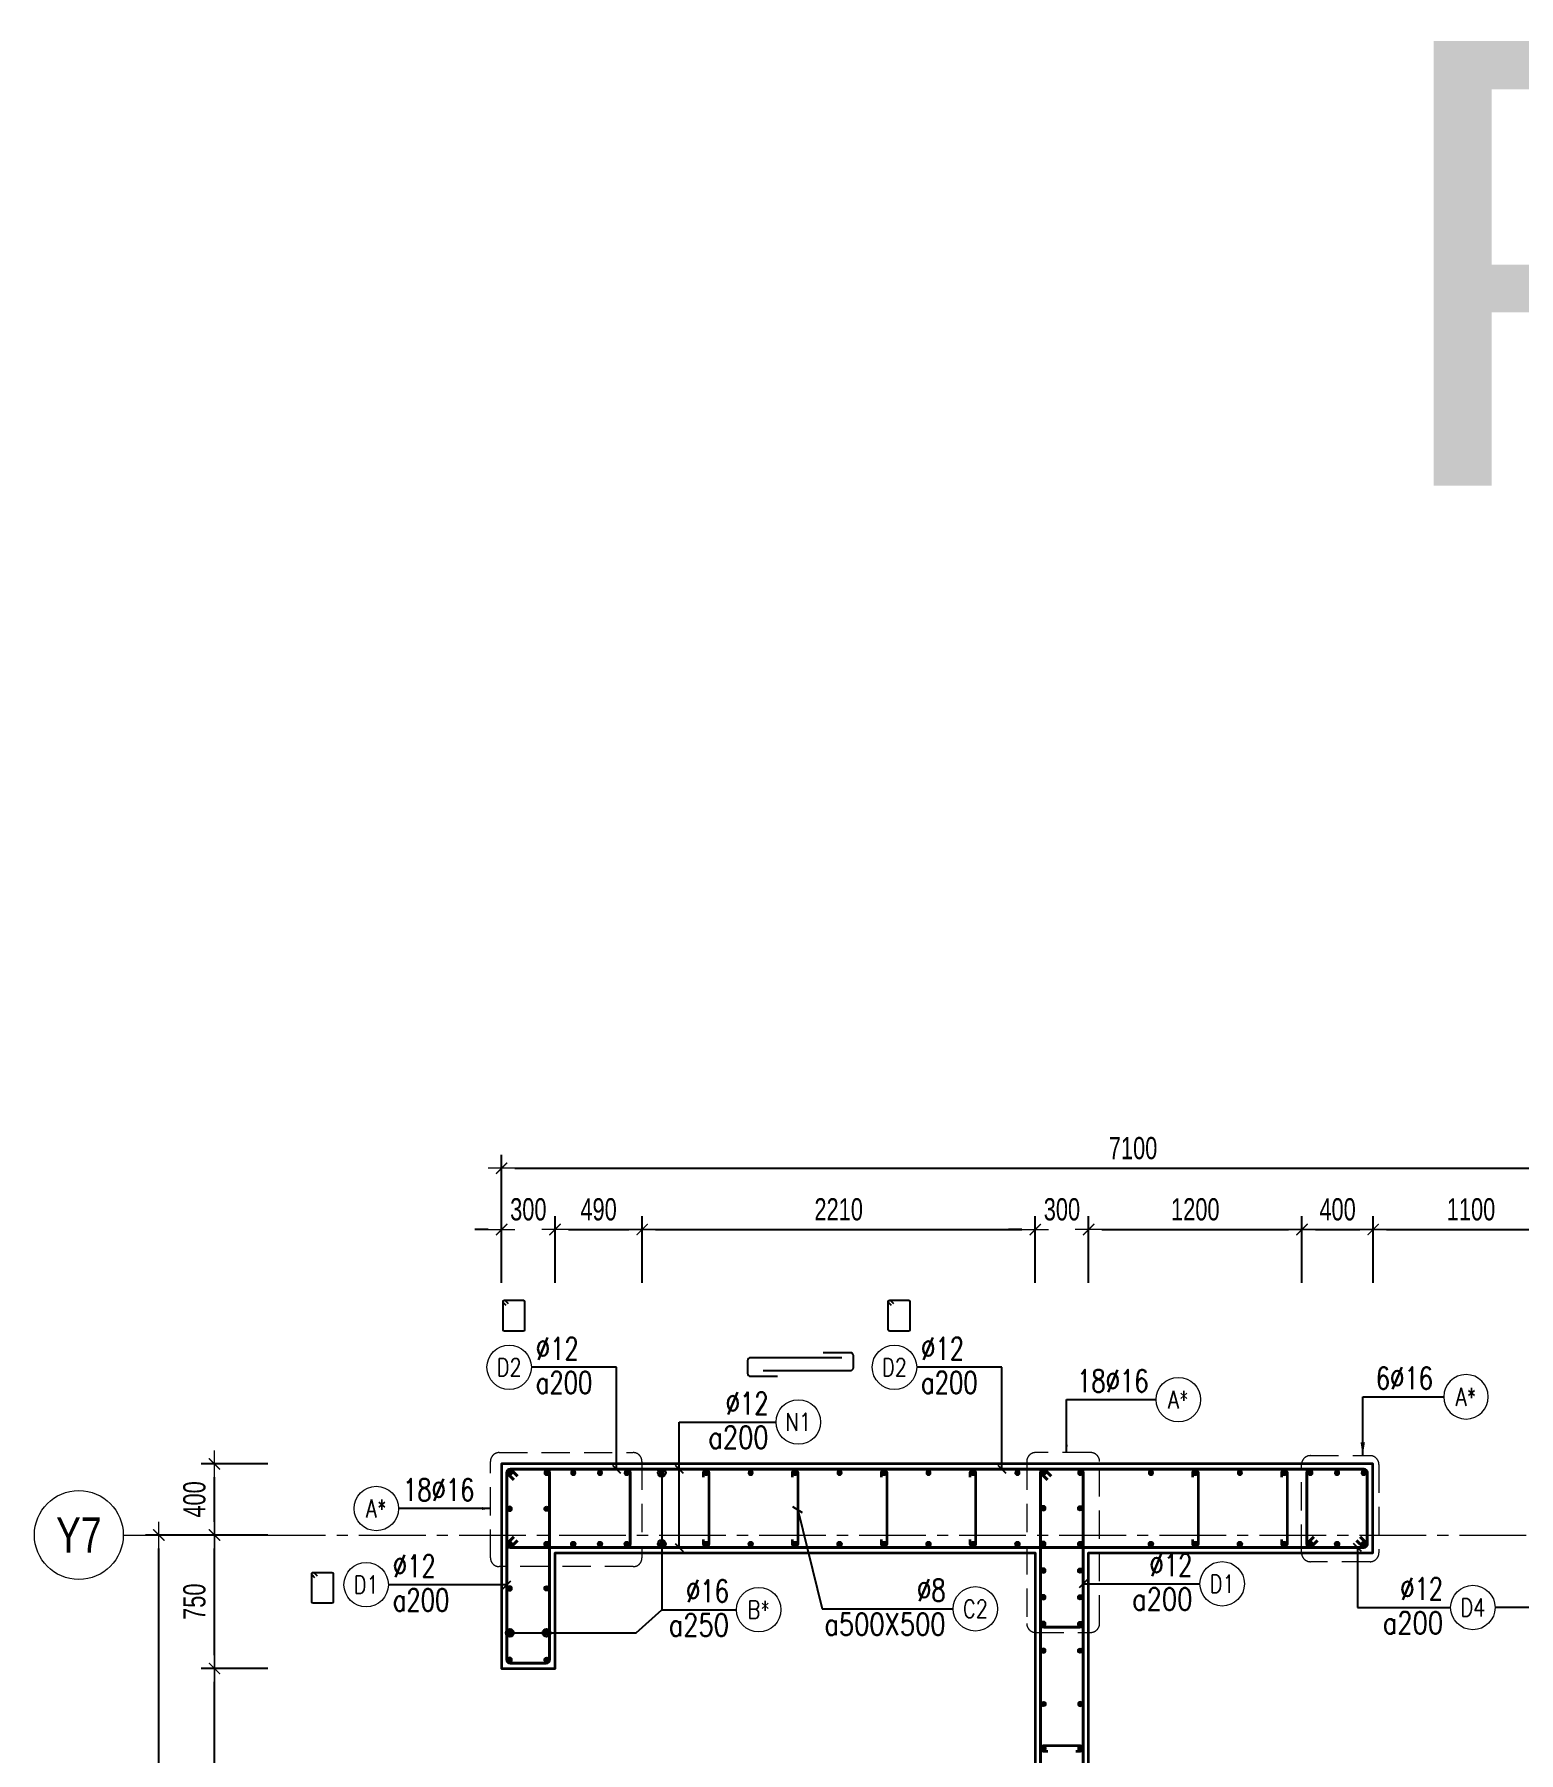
# Model space of a CAD drawing. Header units: millimetres. Extents: x 738475 to 1279438, y -34239 to 156422.
# Drawn here: x 1105050 to 1113394, y 108375 to 118035 of the extents above; entities that cross this region are included whole.
import ezdxf
from ezdxf.enums import TextEntityAlignment as Align

# ---------------------------------------------------------------- set-up
doc = ezdxf.new("R2010")
doc.units = ezdxf.units.MM
doc.header["$MEASUREMENT"] = 0
doc.linetypes.add('HIDDEN2', pattern=[4.7625, 3.175, -1.5875])
doc.linetypes.add('OF_Grid_1$0$CENTER2', pattern=[1.125, 0.75, -0.125, 0.125, -0.125])
doc.layers.get('0').update_dxf_attribs({"lineweight": 20})
doc.layers.get('Defpoints').update_dxf_attribs({"color": 151, "lineweight": 9})
for name, color, linetype, lineweight in [('KC-LEADER', 153, 'Continuous', 18), ('KC-THEP', 6, 'Continuous', 40), ('NDC_S_DIM', 1, 'Continuous', 15), ('NDC_S_ENG TEXT', 2, 'Continuous', 20), ('NDC_S_HIDDEN', 8, 'HIDDEN2', 13), ('NDC_S_LEADER', 1, 'Continuous', 15), ('NDC_S_REBAR', 4, 'Continuous', 35), ('NDC_S_STIRRUP', 4, 'Continuous', 40), ('NDC_S_VN TEXT', 7, 'Continuous', 20), ('NDC_S_WALL', 6, 'Continuous', 35), ('OF_Core wall_1.2(2F)$0$NDC_S_WALL', 6, 'Continuous', 35), ('OF_Grid_1$0$NDC_S_AXIS', 5, 'OF_Grid_1$0$CENTER2', 13), ('OF_Grid_1$0$NDC_S_SYMBOL', 1, 'Continuous', 15), ('OF_Grid_1$0$NDC_S_TEXT SYMBOL', 7, 'Continuous', 20)]:
    doc.layers.add(name, color=color, linetype=linetype, lineweight=lineweight)
doc.layers.add('Ligature', color=1, linetype='Continuous')
doc.styles.add('NDC_ARIAL', font='arial.ttf', dxfattribs={"width": 0.85})
doc.styles.add('NDC_DIM', font='', dxfattribs={"width": 0.75})
doc.styles.add('NDC_EN TXT', font='romans.shx', dxfattribs={"width": 0.8})
doc.styles.add('OF_Grid_1$0$NDC_ANNO', font='', dxfattribs={"width": 0.8})
doc.styles.get("Standard").update_dxf_attribs({"font": 'arial.ttf'})
doc.styles.get('NDC_DIM').set_extended_font_data('Dotum')
doc.styles.get('OF_Grid_1$0$NDC_ANNO').set_extended_font_data('Dotum')
doc.dimstyles.new('NDC_1-50', dxfattribs={"dimscale": 50, "dimtxt": 2.5, "dimasz": 1, "dimexe": 1.5, "dimexo": 0, "dimgap": 0.8, "dimtad": 1, "dimdec": 0, "dimdsep": 46, "dimtxsty": 'NDC_ARIAL', "dimblk": 'DIMMARK', "dimcen": 49999.938995, "dimdle": 1.5, "dimclrd": 1, "dimclre": 1, "dimclrt": 3, "dimadec": 0, "dimazin": 0, "dimtfac": 1, "dimtdec": 0, "dimtix": 1, "dimtmove": 2, "dimatfit": 3, "dimfxl": 1, "dimarcsym": 0})
doc.dimstyles.new('NDC_dim_30', dxfattribs={"dimscale": 30, "dimtxt": 2.5, "dimasz": 1.5, "dimexe": 1.5, "dimexo": 2.5, "dimgap": 1, "dimtad": 1, "dimdec": 0, "dimzin": 0, "dimdsep": 46, "dimtxsty": 'NDC_DIM', "dimblk": 'DIMMARK', "dimcen": 0.09, "dimdle": 1.2, "dimclrd": 1, "dimclre": 1, "dimclrt": 3, "dimadec": 0, "dimazin": 0, "dimtfac": 1, "dimtdec": 0, "dimtix": 1, "dimtofl": 0, "dimtmove": 0, "dimatfit": 3, "dimfxl": 6, "dimfxlon": 1, "dimtolj": 1, "dimtzin": 0, "dimarcsym": 0})
doc.dimstyles.new('NDC_dim_50', dxfattribs={"dimscale": 50, "dimtxt": 2.5, "dimasz": 1.5, "dimexe": 1.5, "dimexo": 2.5, "dimgap": 1, "dimtad": 1, "dimdec": 0, "dimzin": 0, "dimdsep": 46, "dimtxsty": 'NDC_DIM', "dimblk": 'DIMMARK', "dimcen": 0.09, "dimdle": 1.2, "dimclrd": 1, "dimclre": 1, "dimclrt": 3, "dimadec": 0, "dimazin": 0, "dimtfac": 1, "dimtdec": 0, "dimtix": 1, "dimtofl": 0, "dimtmove": 0, "dimatfit": 3, "dimfxl": 6, "dimfxlon": 1, "dimtolj": 1, "dimtzin": 0, "dimarcsym": 0})

# ---------------------------------------------------------------- blocks, each defined once
blk = doc.blocks.new('THEP')
at = {"layer": 'KC-LEADER', "color": 6}
blk.add_circle((0, 0), 14, dxfattribs=at)
at = {"layer": 'KC-THEP'}
for p, q in [((-14, 0), (14, 0)), ((9.9, 9.9), (-9.9, -9.9)), ((-9.9, 9.9), (9.9, -9.9)), ((0, 14), (0, -14))]:
    blk.add_line(p, q, dxfattribs=at)
blk = doc.blocks.new('DIMMARK')
at = {"layer": 'NDC_S_DIM', "color": 1}
blk.add_line((-1.5, 0), (1, 0), dxfattribs=at)
at = {"layer": 'NDC_S_DIM', "color": 2, "const_width": 0.1}
blk.add_lwpolyline([(-0.42, -0.42), (0.42, 0.42)], dxfattribs=at)
blk = doc.blocks.new('*U9')
blk.add_circle((2.5, 0), 2.5)
at = {"layer": 'NDC_S_VN TEXT', "color": 3, "style": 'NDC_EN TXT', "width": 0.75}
blk.add_attdef('DK2', text='', height=2.5, dxfattribs=at).set_placement((-0.85, 0.85), align=Align.RIGHT)
at = {"layer": 'NDC_S_VN TEXT', "color": 7, "style": 'NDC_EN TXT', "width": 0.8}
blk.add_attdef('SH3', text='', height=2, dxfattribs=at).set_placement((2.5, 0), align=Align.MIDDLE)
blk = doc.blocks.new('*U10')
blk.add_circle((2.5, 0), 2.5)
at = {"layer": 'NDC_S_VN TEXT', "color": 3, "style": 'NDC_EN TXT'}
for tag, width, p in [('DK2', 0.75, (-0.85, 0.85)), ('KC2', 0.8, (-0.85, -2.97))]:
    blk.add_attdef(tag, text='', height=2.5, dxfattribs=dict(at, width=width)).set_placement(p, align=Align.RIGHT)
at = {"layer": 'NDC_S_VN TEXT', "color": 7, "style": 'NDC_EN TXT', "width": 0.8}
blk.add_attdef('SH3', text='', height=2, dxfattribs=at).set_placement((2.5, 0), align=Align.MIDDLE)
blk = doc.blocks.new('*U11')
blk.add_circle((-2.5, 0), 2.5)
at = {"layer": 'NDC_S_VN TEXT', "color": 3, "style": 'NDC_EN TXT', "width": 0.75}
for tag, p in [('DK1', (0.5, 0.85)), ('KC1', (0.5, -2.97))]:
    blk.add_attdef(tag, p, '', height=2.5, dxfattribs=at)
at = {"layer": 'NDC_S_VN TEXT', "color": 7, "style": 'NDC_EN TXT', "width": 0.8}
blk.add_attdef('SH2', text='', height=2, dxfattribs=at).set_placement((-2.5, 0), align=Align.MIDDLE)
blk = doc.blocks.new('*U13')
blk.add_circle((-2.5, 0), 2.5)
at = {"layer": 'NDC_S_VN TEXT', "color": 3, "style": 'NDC_EN TXT', "width": 0.75}
blk.add_attdef('DK1', (0.5, 0.85), '', height=2.5, dxfattribs=at)
at = {"layer": 'NDC_S_VN TEXT', "color": 7, "style": 'NDC_EN TXT', "width": 0.8}
blk.add_attdef('SH2', text='', height=2, dxfattribs=at).set_placement((-2.5, 0), align=Align.MIDDLE)
blk = doc.blocks.new('*D1422')
at = {"layer": 'Defpoints', "color": 0, "ltscale": 200, "transparency": 16777216}
for p in [(1107976.7, 111316.1), (1107676.7, 109998.4), (1107976.7, 109498.4)]:
    blk.add_point(p, dxfattribs=at)
at = {"layer": 'NDC_S_DIM', "color": 1, "lineweight": -2, "ltscale": 200, "transparency": 16777216}
for p, q in [((1107676.7, 111016.1), (1107676.7, 111391.1)), ((1107976.7, 111016.1), (1107976.7, 111391.1)), ((1107601.7, 111316.1), (1107526.7, 111316.1)), ((1108051.7, 111316.1), (1108126.7, 111316.1))]:
    blk.add_line(p, q, dxfattribs=at)
at = {"layer": 'NDC_S_DIM', "color": 1, "lineweight": -2, "ltscale": 200, "transparency": 16777216, "xscale": 75, "yscale": 75, "zscale": 75}
blk.add_blockref('DIMMARK', (1107676.7, 111316.1), dxfattribs=at)
at = {"layer": 'NDC_S_DIM', "color": 1, "lineweight": -2, "ltscale": 200, "transparency": 16777216, "xscale": 75, "yscale": 75, "zscale": 75, "rotation": 180}
blk.add_blockref('DIMMARK', (1107976.7, 111316.1), dxfattribs=at)
at = {"layer": 'NDC_S_DIM', "color": 3, "ltscale": 200, "transparency": 16777216, "insert": (1107826.7, 111428.7), "char_height": 125, "attachment_point": 5, "style": 'NDC_DIM'}
blk.add_mtext('\\A1;300', dxfattribs=at)
blk = doc.blocks.new('*D1423')
at = {"layer": 'Defpoints', "color": 0, "ltscale": 200, "transparency": 16777216}
for p in [(1108466.6, 111316.1), (1107976.7, 109498.4), (1108466.6, 109312.2)]:
    blk.add_point(p, dxfattribs=at)
at = {"layer": 'NDC_S_DIM', "color": 1, "lineweight": -2, "ltscale": 200, "transparency": 16777216}
for p, q in [((1107976.7, 111016.1), (1107976.7, 111391.1)), ((1108466.6, 111016.1), (1108466.6, 111391.1)), ((1108051.7, 111316.1), (1108391.6, 111316.1))]:
    blk.add_line(p, q, dxfattribs=at)
at = {"layer": 'NDC_S_DIM', "color": 1, "lineweight": -2, "ltscale": 200, "transparency": 16777216, "xscale": 75, "yscale": 75, "zscale": 75, "rotation": 180}
blk.add_blockref('DIMMARK', (1107976.7, 111316.1), dxfattribs=at)
at = {"layer": 'NDC_S_DIM', "color": 1, "lineweight": -2, "ltscale": 200, "transparency": 16777216, "xscale": 75, "yscale": 75, "zscale": 75}
blk.add_blockref('DIMMARK', (1108466.6, 111316.1), dxfattribs=at)
at = {"layer": 'NDC_S_DIM', "color": 3, "ltscale": 200, "transparency": 16777216, "insert": (1108221.6, 111428.7), "char_height": 125, "attachment_point": 5, "style": 'NDC_DIM'}
blk.add_mtext('\\A1;490', dxfattribs=at)
blk = doc.blocks.new('*D1424')
at = {"layer": 'Defpoints', "color": 0, "ltscale": 200, "transparency": 16777216}
for p in [(1110676.7, 111316.1), (1110676.7, 109498.4), (1108466.6, 109312.2)]:
    blk.add_point(p, dxfattribs=at)
at = {"layer": 'NDC_S_DIM', "color": 1, "lineweight": -2, "ltscale": 200, "transparency": 16777216}
for p, q in [((1108466.6, 111016.1), (1108466.6, 111391.1)), ((1110676.7, 111016.1), (1110676.7, 111391.1)), ((1108541.6, 111316.1), (1110601.7, 111316.1))]:
    blk.add_line(p, q, dxfattribs=at)
at = {"layer": 'NDC_S_DIM', "color": 1, "lineweight": -2, "ltscale": 200, "transparency": 16777216, "xscale": 75, "yscale": 75, "zscale": 75, "rotation": 180}
blk.add_blockref('DIMMARK', (1108466.6, 111316.1), dxfattribs=at)
at = {"layer": 'NDC_S_DIM', "color": 1, "lineweight": -2, "ltscale": 200, "transparency": 16777216, "xscale": 75, "yscale": 75, "zscale": 75}
blk.add_blockref('DIMMARK', (1110676.7, 111316.1), dxfattribs=at)
at = {"layer": 'NDC_S_DIM', "color": 3, "ltscale": 200, "transparency": 16777216, "insert": (1109571.6, 111428.7), "char_height": 125, "attachment_point": 5, "style": 'NDC_DIM'}
blk.add_mtext('\\A1;2210', dxfattribs=at)
blk = doc.blocks.new('*D1425')
at = {"layer": 'Defpoints', "color": 0, "ltscale": 200, "transparency": 16777216}
for p in [(1110976.7, 111316.1), (1110676.7, 109498.4), (1110976.7, 109498.4)]:
    blk.add_point(p, dxfattribs=at)
at = {"layer": 'NDC_S_DIM', "color": 1, "lineweight": -2, "ltscale": 200, "transparency": 16777216}
for p, q in [((1110676.7, 111016.1), (1110676.7, 111391.1)), ((1110976.7, 111016.1), (1110976.7, 111391.1)), ((1110601.7, 111316.1), (1110526.7, 111316.1)), ((1111051.7, 111316.1), (1111126.7, 111316.1))]:
    blk.add_line(p, q, dxfattribs=at)
at = {"layer": 'NDC_S_DIM', "color": 1, "lineweight": -2, "ltscale": 200, "transparency": 16777216, "xscale": 75, "yscale": 75, "zscale": 75}
blk.add_blockref('DIMMARK', (1110676.7, 111316.1), dxfattribs=at)
at = {"layer": 'NDC_S_DIM', "color": 1, "lineweight": -2, "ltscale": 200, "transparency": 16777216, "xscale": 75, "yscale": 75, "zscale": 75, "rotation": 180}
blk.add_blockref('DIMMARK', (1110976.7, 111316.1), dxfattribs=at)
at = {"layer": 'NDC_S_DIM', "color": 3, "ltscale": 200, "transparency": 16777216, "insert": (1110826.7, 111428.7), "char_height": 125, "attachment_point": 5, "style": 'NDC_DIM'}
blk.add_mtext('\\A1;300', dxfattribs=at)
blk = doc.blocks.new('*D1426')
at = {"layer": 'Defpoints', "color": 0, "ltscale": 200, "transparency": 16777216}
for p in [(1112176.4, 111316.1), (1112176.4, 109784.2), (1110976.7, 109498.4)]:
    blk.add_point(p, dxfattribs=at)
at = {"layer": 'NDC_S_DIM', "color": 1, "lineweight": -2, "ltscale": 200, "transparency": 16777216}
for p, q in [((1110976.7, 111016.1), (1110976.7, 111391.1)), ((1112176.4, 111016.1), (1112176.4, 111391.1)), ((1111051.7, 111316.1), (1112101.4, 111316.1))]:
    blk.add_line(p, q, dxfattribs=at)
at = {"layer": 'NDC_S_DIM', "color": 1, "lineweight": -2, "ltscale": 200, "transparency": 16777216, "xscale": 75, "yscale": 75, "zscale": 75, "rotation": 180}
blk.add_blockref('DIMMARK', (1110976.7, 111316.1), dxfattribs=at)
at = {"layer": 'NDC_S_DIM', "color": 1, "lineweight": -2, "ltscale": 200, "transparency": 16777216, "xscale": 75, "yscale": 75, "zscale": 75}
blk.add_blockref('DIMMARK', (1112176.4, 111316.1), dxfattribs=at)
at = {"layer": 'NDC_S_DIM', "color": 3, "ltscale": 200, "transparency": 16777216, "insert": (1111576.6, 111428.7), "char_height": 125, "attachment_point": 5, "style": 'NDC_DIM'}
blk.add_mtext('\\A1;1200', dxfattribs=at)
blk = doc.blocks.new('*D1427')
at = {"layer": 'Defpoints', "color": 0, "ltscale": 200, "transparency": 16777216}
for p in [(1112576.4, 111316.1), (1112176.4, 109784.2), (1112576.4, 109748.4)]:
    blk.add_point(p, dxfattribs=at)
at = {"layer": 'NDC_S_DIM', "color": 1, "lineweight": -2, "ltscale": 200, "transparency": 16777216}
for p, q in [((1112176.4, 111016.1), (1112176.4, 111391.1)), ((1112576.4, 111016.1), (1112576.4, 111391.1)), ((1112251.4, 111316.1), (1112501.4, 111316.1))]:
    blk.add_line(p, q, dxfattribs=at)
at = {"layer": 'NDC_S_DIM', "color": 1, "lineweight": -2, "ltscale": 200, "transparency": 16777216, "xscale": 75, "yscale": 75, "zscale": 75, "rotation": 180}
blk.add_blockref('DIMMARK', (1112176.4, 111316.1), dxfattribs=at)
at = {"layer": 'NDC_S_DIM', "color": 1, "lineweight": -2, "ltscale": 200, "transparency": 16777216, "xscale": 75, "yscale": 75, "zscale": 75}
blk.add_blockref('DIMMARK', (1112576.4, 111316.1), dxfattribs=at)
at = {"layer": 'NDC_S_DIM', "color": 3, "ltscale": 200, "transparency": 16777216, "insert": (1112376.4, 111428.7), "char_height": 125, "attachment_point": 5, "style": 'NDC_DIM'}
blk.add_mtext('\\A1;400', dxfattribs=at)
blk = doc.blocks.new('*D1428')
at = {"layer": 'Defpoints', "color": 0, "ltscale": 200, "transparency": 16777216}
for p in [(1113676.7, 111316.1), (1112576.4, 109748.4), (1113676.7, 109641.6)]:
    blk.add_point(p, dxfattribs=at)
at = {"layer": 'NDC_S_DIM', "color": 1, "lineweight": -2, "ltscale": 200, "transparency": 16777216}
for p, q in [((1112576.4, 111016.1), (1112576.4, 111391.1)), ((1113676.7, 111016.1), (1113676.7, 111391.1)), ((1112651.4, 111316.1), (1113601.7, 111316.1))]:
    blk.add_line(p, q, dxfattribs=at)
at = {"layer": 'NDC_S_DIM', "color": 1, "lineweight": -2, "ltscale": 200, "transparency": 16777216, "xscale": 75, "yscale": 75, "zscale": 75, "rotation": 180}
blk.add_blockref('DIMMARK', (1112576.4, 111316.1), dxfattribs=at)
at = {"layer": 'NDC_S_DIM', "color": 1, "lineweight": -2, "ltscale": 200, "transparency": 16777216, "xscale": 75, "yscale": 75, "zscale": 75}
blk.add_blockref('DIMMARK', (1113676.7, 111316.1), dxfattribs=at)
at = {"layer": 'NDC_S_DIM', "color": 3, "ltscale": 200, "transparency": 16777216, "insert": (1113126.6, 111428.7), "char_height": 125, "attachment_point": 5, "style": 'NDC_DIM'}
blk.add_mtext('\\A1;1100', dxfattribs=at)
blk = doc.blocks.new('*D1438')
at = {"layer": 'Defpoints', "color": 0, "ltscale": 200, "transparency": 16777216}
for p in [(1114776.5, 111660.1), (1114776.5, 110952.4), (1107676.7, 110857.1)]:
    blk.add_point(p, dxfattribs=at)
at = {"layer": 'NDC_S_DIM', "color": 1, "lineweight": -2, "ltscale": 200, "transparency": 16777216}
for p, q in [((1107676.7, 111360.1), (1107676.7, 111735.1)), ((1114776.5, 111360.1), (1114776.5, 111735.1)), ((1107751.7, 111660.1), (1114701.5, 111660.1))]:
    blk.add_line(p, q, dxfattribs=at)
at = {"layer": 'NDC_S_DIM', "color": 1, "lineweight": -2, "ltscale": 200, "transparency": 16777216, "xscale": 75, "yscale": 75, "zscale": 75, "rotation": 180}
blk.add_blockref('DIMMARK', (1107676.7, 111660.1), dxfattribs=at)
at = {"layer": 'NDC_S_DIM', "color": 1, "lineweight": -2, "ltscale": 200, "transparency": 16777216, "xscale": 75, "yscale": 75, "zscale": 75}
blk.add_blockref('DIMMARK', (1114776.5, 111660.1), dxfattribs=at)
at = {"layer": 'NDC_S_DIM', "color": 3, "ltscale": 200, "transparency": 16777216, "insert": (1111226.6, 111772.7), "char_height": 125, "attachment_point": 5, "style": 'NDC_DIM'}
blk.add_mtext('\\A1;7100', dxfattribs=at)
blk = doc.blocks.new('*U15')
at = {"layer": 'OF_Grid_1$0$NDC_S_SYMBOL'}
blk.add_line((5, 0), (9, 0), dxfattribs=at)
blk.add_circle((0, 0), 5, dxfattribs=at)
at = {"layer": 'OF_Grid_1$0$NDC_S_TEXT SYMBOL', "color": 7, "style": 'OF_Grid_1$0$NDC_ANNO', "width": 0.8}
blk.add_attdef('GRID', text='', height=4, rotation=270, dxfattribs=at).set_placement((0, 0), align=Align.MIDDLE)
blk = doc.blocks.new('*D1439')
at = {"layer": 'Defpoints', "color": 0, "ltscale": 200, "transparency": 16777216}
for p in [(1106062.1, 109998.4), (1107676.7, 109998.4), (1107976.7, 109598.4)]:
    blk.add_point(p, dxfattribs=at)
at = {"layer": 'NDC_S_DIM', "color": 1, "lineweight": -2, "ltscale": 200, "transparency": 16777216}
for p, q in [((1106362.1, 109998.4), (1105987.1, 109998.4)), ((1106062.1, 109673.4), (1106062.1, 109923.4)), ((1106362.1, 109598.4), (1105987.1, 109598.4))]:
    blk.add_line(p, q, dxfattribs=at)
at = {"layer": 'NDC_S_DIM', "color": 1, "lineweight": -2, "ltscale": 200, "transparency": 16777216, "xscale": 75, "yscale": 75, "zscale": 75}
for p, rotation in [((1106062.1, 109998.4), 90), ((1106062.1, 109598.4), 270)]:
    blk.add_blockref('DIMMARK', p, dxfattribs=dict(at, rotation=rotation))
at = {"layer": 'NDC_S_DIM', "color": 3, "ltscale": 200, "transparency": 16777216, "insert": (1105949.6, 109798.4), "char_height": 125, "attachment_point": 5, "rotation": 90, "style": 'NDC_DIM'}
blk.add_mtext('\\A1;400', dxfattribs=at)
blk = doc.blocks.new('*D1441')
at = {"layer": 'Defpoints', "color": 0, "ltscale": 200, "transparency": 16777216}
for p in [(1105749.5, 109598.4), (1107790.6, 109598.4), (1107790.7, 97998.6)]:
    blk.add_point(p, dxfattribs=at)
at = {"layer": 'NDC_S_DIM', "color": 1, "lineweight": -2, "ltscale": 200, "transparency": 16777216}
for p, q in [((1106049.5, 109598.4), (1105674.5, 109598.4)), ((1105749.5, 98073.6), (1105749.5, 109523.4)), ((1106049.5, 97998.6), (1105674.5, 97998.6))]:
    blk.add_line(p, q, dxfattribs=at)
at = {"layer": 'NDC_S_DIM', "color": 1, "lineweight": -2, "ltscale": 200, "transparency": 16777216, "xscale": 75, "yscale": 75, "zscale": 75}
for p, rotation in [((1105749.5, 109598.4), 90), ((1105749.5, 97998.6), 270)]:
    blk.add_blockref('DIMMARK', p, dxfattribs=dict(at, rotation=rotation))
at = {"layer": 'NDC_S_DIM', "color": 3, "ltscale": 200, "transparency": 16777216, "insert": (1105637, 103798.5), "char_height": 125, "attachment_point": 5, "rotation": 90, "style": 'NDC_DIM'}
blk.add_mtext('\\A1;11600', dxfattribs=at)
blk = doc.blocks.new('*D1469')
at = {"layer": 'Defpoints', "color": 0, "ltscale": 200, "transparency": 16777216}
for p in [(1106062.1, 108848.4), (1107826.7, 108848.4), (1107826.7, 107448.4)]:
    blk.add_point(p, dxfattribs=at)
at = {"layer": 'NDC_S_DIM', "color": 1, "lineweight": -2, "ltscale": 200, "transparency": 16777216}
for p, q in [((1106362.1, 108848.4), (1105987.1, 108848.4)), ((1106062.1, 107523.4), (1106062.1, 108773.4)), ((1106362.1, 107448.4), (1105987.1, 107448.4))]:
    blk.add_line(p, q, dxfattribs=at)
at = {"layer": 'NDC_S_DIM', "color": 1, "lineweight": -2, "ltscale": 200, "transparency": 16777216, "xscale": 75, "yscale": 75, "zscale": 75}
for p, rotation in [((1106062.1, 108848.4), 90), ((1106062.1, 107448.4), 270)]:
    blk.add_blockref('DIMMARK', p, dxfattribs=dict(at, rotation=rotation))
at = {"layer": 'NDC_S_DIM', "color": 3, "ltscale": 200, "transparency": 16777216, "insert": (1105949.6, 108148.4), "char_height": 125, "attachment_point": 5, "rotation": 90, "style": 'NDC_DIM'}
blk.add_mtext('\\A1;1400', dxfattribs=at)
blk = doc.blocks.new('*D1470')
at = {"layer": 'Defpoints', "color": 0, "ltscale": 200, "transparency": 16777216}
for p in [(1106062.1, 109598.4), (1107790.6, 109598.4), (1107826.7, 108848.4)]:
    blk.add_point(p, dxfattribs=at)
at = {"layer": 'NDC_S_DIM', "color": 1, "lineweight": -2, "ltscale": 200, "transparency": 16777216}
for p, q in [((1106362.1, 109598.4), (1105987.1, 109598.4)), ((1106062.1, 108923.4), (1106062.1, 109523.4)), ((1106362.1, 108848.4), (1105987.1, 108848.4))]:
    blk.add_line(p, q, dxfattribs=at)
at = {"layer": 'NDC_S_DIM', "color": 1, "lineweight": -2, "ltscale": 200, "transparency": 16777216, "xscale": 75, "yscale": 75, "zscale": 75}
for p, rotation in [((1106062.1, 109598.4), 90), ((1106062.1, 108848.4), 270)]:
    blk.add_blockref('DIMMARK', p, dxfattribs=dict(at, rotation=rotation))
at = {"layer": 'NDC_S_DIM', "color": 3, "ltscale": 200, "transparency": 16777216, "insert": (1105949.6, 109223.4), "char_height": 125, "attachment_point": 5, "rotation": 90, "style": 'NDC_DIM'}
blk.add_mtext('\\A1;750', dxfattribs=at)

msp = doc.modelspace()

# ---------------------------------------------------------------- linework, layer by layer
at = {"layer": 'Ligature'}
for points in [[(1107702.704, 110888.209), (1107686.739, 110904.175, -0.66817864), (1107692.512, 110918.113), (1107797.141, 110918.113, -0.41421356), (1107805.306, 110909.948), (1107805.306, 110752.841, -0.41421356), (1107797.141, 110744.676), (1107692.512, 110744.676, -0.41421356), (1107684.347, 110752.841), (1107684.347, 110909.948, -0.66817864), (1107698.285, 110915.722), (1107714.251, 110899.756)], [(1109868.841, 110888.209), (1109852.875, 110904.175, -0.66817864), (1109858.649, 110918.113), (1109963.278, 110918.113, -0.41421356), (1109971.443, 110909.948), (1109971.442, 110752.841, -0.41421356), (1109963.278, 110744.676), (1109858.649, 110744.676, -0.41421356), (1109850.484, 110752.841), (1109850.484, 110909.948, -0.66817864), (1109864.422, 110915.722), (1109880.388, 110899.756)], [(1106627.063, 109358.161), (1106611.097, 109374.127, -0.66817864), (1106616.87, 109388.065), (1106721.499, 109388.065, -0.41421356), (1106729.664, 109379.9), (1106729.664, 109222.792, -0.41421356), (1106721.499, 109214.628), (1106616.87, 109214.628, -0.41421356), (1106608.705, 109222.792), (1106608.706, 109379.9, -0.66817864), (1106622.644, 109385.673), (1106638.61, 109369.707)]]:
    msp.add_lwpolyline(points, format="xyb", dxfattribs=at)
at = {"layer": 'Ligature', "elevation": 0.03}
for points in [[(1109484.877, 110625.268), (1109635.097, 110625.268, -0.41421356), (1109652.7, 110607.664), (1109652.7, 110538.543, -0.41421356), (1109635.097, 110520.94), (1109146.929, 110520.94)], [(1109588.494, 110595.212), (1109076.825, 110595.212, 0.41421356), (1109059.222, 110577.609), (1109059.222, 110508.488, 0.41421356), (1109076.825, 110490.884), (1109227.045, 110490.884)]]:
    msp.add_lwpolyline(points, format="xyb", dxfattribs=at)
at = {"layer": 'NDC_S_HIDDEN', "ltscale": 50}
for points in [[(1107663.554, 110061.764), (1108415.765, 110061.764, -0.41421356), (1108465.765, 110011.764), (1108465.765, 109470.451, -0.41421356), (1108415.765, 109420.451), (1107663.554, 109420.451, -0.41421356), (1107613.554, 109470.451), (1107613.554, 110011.764, -0.41421356)], [(1110988.294, 110061.764), (1110678.85, 110061.764, 0.41421356), (1110628.85, 110011.764), (1110628.85, 109100.819, 0.41421356), (1110678.85, 109050.819), (1110988.294, 109050.819, 0.41421356), (1111038.294, 109100.819), (1111038.294, 110011.764, 0.41421356)], [(1112223.584, 110044.521), (1112558.808, 110044.521, -0.41421356), (1112608.808, 109994.521), (1112608.808, 109498.363, -0.41421356), (1112558.808, 109448.363), (1112223.584, 109448.363, -0.41421356), (1112173.584, 109498.363), (1112173.584, 109994.521, -0.41421356)]]:
    msp.add_lwpolyline(points, format="xyb", close=True, dxfattribs=at)
at = {"layer": 'NDC_S_REBAR'}
for points in [[(1108811.554, 109923.363), (1108811.554, 109948.363, -1), (1108841.554, 109948.363), (1108841.554, 109548.363, -1), (1108811.554, 109548.363), (1108811.554, 109573.363)], [(1109311.554, 109923.363), (1109311.554, 109948.363, -1), (1109341.554, 109948.363), (1109341.554, 109548.363, -1), (1109311.554, 109548.363), (1109311.554, 109573.363)], [(1109811.554, 109923.363), (1109811.554, 109948.363, -1), (1109841.554, 109948.363), (1109841.554, 109548.363, -1), (1109811.554, 109548.363), (1109811.554, 109573.363)], [(1110311.554, 109923.363), (1110311.554, 109948.363, -1), (1110341.554, 109948.363), (1110341.554, 109548.363, -1), (1110311.554, 109548.363), (1110311.554, 109573.363)], [(1111562.096, 109923.363), (1111562.096, 109948.363, -1), (1111592.096, 109948.363), (1111592.096, 109548.363, -1), (1111562.096, 109548.363), (1111562.096, 109573.363)], [(1112062.096, 109923.363), (1112062.096, 109948.363, -1), (1112092.096, 109948.363), (1112092.096, 109548.363, -1), (1112062.096, 109548.363), (1112062.096, 109573.363)], [(1110904.436, 108383.363), (1110929.436, 108383.363, 1), (1110929.436, 108413.363), (1110722.412, 108413.363, 1), (1110722.412, 108383.363), (1110747.412, 108383.363)]]:
    msp.add_lwpolyline(points, format="xyb", dxfattribs=at)
at = {"layer": 'NDC_S_STIRRUP'}
for points in [[(1112483.584, 109568.363), (1112523.584, 109528.363, 0.41421356), (1112543.584, 109548.363), (1112543.584, 109948.363, 0.41421356), (1112523.584, 109968.363), (1107725.924, 109968.363, 0.41421356), (1107705.924, 109948.363), (1107705.924, 109548.363, 0.41421356), (1107725.924, 109528.363), (1112523.584, 109528.363, 0.41421356), (1112543.584, 109548.363), (1112503.584, 109588.363)], [(1107765.924, 109568.363), (1107725.924, 109528.363, -0.41421356), (1107705.924, 109548.363), (1107705.924, 109948.363, -0.41421356), (1107725.924, 109968.363), (1108379.436, 109968.363, -0.41421356), (1108399.436, 109948.363), (1108399.436, 109548.363, -0.41421356), (1108379.436, 109528.363), (1107725.924, 109528.363, -0.41421356), (1107705.924, 109548.363), (1107745.924, 109588.363)], [(1107745.924, 109908.363), (1107705.924, 109948.363, -0.41421356), (1107725.924, 109968.363), (1107925.924, 109968.363, -0.41421356), (1107945.924, 109948.363), (1107945.924, 108898.363, -0.41421356), (1107925.924, 108878.363), (1107725.924, 108878.363, -0.41421356), (1107705.924, 108898.363), (1107705.924, 109948.363, -0.41421356), (1107725.924, 109968.363), (1107765.924, 109928.363)], [(1110745.924, 97688.363), (1110705.924, 97648.363, 0.41421356), (1110725.924, 97628.363), (1110925.924, 97628.363, 0.41421356), (1110945.924, 97648.363), (1110945.924, 109948.363, 0.41421356), (1110925.924, 109968.363), (1110725.924, 109968.363, 0.41421356), (1110705.924, 109948.363), (1110705.924, 97648.363, 0.41421356), (1110725.924, 97628.363), (1110765.924, 97668.363)], [(1110745.924, 109908.363), (1110705.924, 109948.363, -0.41421356), (1110725.924, 109968.363), (1110925.924, 109968.363, -0.41421356), (1110945.924, 109948.363), (1110945.924, 109099.752, -0.41421356), (1110925.924, 109079.752), (1110725.924, 109079.752, -0.41421356), (1110705.924, 109099.752), (1110705.924, 109948.363, -0.41421356), (1110725.924, 109968.363), (1110765.924, 109928.363)], [(1112243.584, 109588.363), (1112203.584, 109548.363, 0.41421356), (1112223.584, 109528.363), (1112523.584, 109528.363, 0.41421356), (1112543.584, 109548.363), (1112543.584, 109948.363, 0.41421356), (1112523.584, 109968.363), (1112223.584, 109968.363, 0.41421356), (1112203.584, 109948.363), (1112203.584, 109548.363, 0.41421356), (1112223.584, 109528.363), (1112263.584, 109568.363)]]:
    msp.add_lwpolyline(points, format="xyb", dxfattribs=at)
at = {"layer": 'NDC_S_WALL'}
msp.add_lwpolyline([(1110976.724, 107298.363), (1110976.724, 109498.363), (1112574.383, 109498.363), (1112574.383, 109998.363), (1107676.724, 109998.363), (1107676.724, 108848.363), (1107976.724, 108848.363), (1107976.724, 109498.363), (1110676.724, 109498.363), (1110676.724, 109498.363), (1110676.724, 98098.363)], dxfattribs=at)
at = {"layer": 'OF_Core wall_1.2(2F)$0$NDC_S_WALL', "ltscale": 200}
for points in [[(1112574.383, 109998.363), (1112574.383, 109998.363)], [(1110676.724, 109498.363), (1110676.724, 109498.363)], [(1110976.724, 109498.363), (1110976.724, 109498.363)], [(1112574.383, 109498.363), (1112574.383, 109498.363)]]:
    msp.add_lwpolyline(points, dxfattribs=at)
at = {"layer": 'OF_Grid_1$0$NDC_S_AXIS', "ltscale": 500}
msp.add_line((1105749.544, 109598.363), (1121599.869, 109598.363), dxfattribs=at)

# ---------------------------------------------------------------- block references
at = {"layer": 'KC-THEP'}
for p, rotation in [((1107722.412, 109948.363), 189.6685644363809), ((1110722.412, 109948.363), 189.6685644363809), ((1107929.436, 109745.695), 9.66856443638095), ((1110929.436, 109748.848), 9.66856443638095), ((1107929.436, 109548.363), 9.66856443638095), ((1108079.436, 109548.363), 9.66856443638095), ((1108229.436, 109548.363), 9.66856443638095), ((1108379.436, 109548.363), 9.66856443638095), ((1108576.554, 109548.363), 9.66856443638095), ((1108826.554, 109548.363), 9.66856443638095), ((1109076.554, 109548.363), 9.66856443638095), ((1109326.554, 109548.363), 9.66856443638095), ((1109576.554, 109548.363), 9.66856443638095), ((1109826.554, 109548.363), 9.66856443638095), ((1110076.554, 109548.363), 9.66856443638095), ((1110326.554, 109548.363), 9.66856443638095), ((1110576.554, 109548.363), 9.66856443638095), ((1110929.436, 109548.363), 9.66856443638095), ((1111327.096, 109548.363), 9.668564436380946), ((1111577.096, 109548.363), 9.668564436380946), ((1111827.096, 109548.363), 9.668564436380946), ((1112077.096, 109548.363), 9.668564436380946), ((1112223.584, 109548.363), 9.668564436380946), ((1112373.584, 109548.363), 9.668564436380946), ((1112523.584, 109548.363), 9.668564436380946), ((1110929.436, 109398.363), 9.66856443638095), ((1107929.436, 109298.363), 9.66856443638095), ((1110929.436, 109248.363), 9.66856443638095), ((1107929.436, 109048.363), 9.66856443638095), ((1110929.436, 109098.363), 9.66856443638095), ((1107929.436, 108897.017), 9.66856443638095), ((1110929.436, 108948.363), 9.66856443638095), ((1110722.412, 108648.363), 189.6685644363809), ((1110722.412, 108398.363), 189.6685644363809)]:
    msp.add_blockref('THEP', p, dxfattribs=dict(at, rotation=rotation))
at = {"layer": 'KC-THEP', "xscale": -1}
for p, rotation in [((1107929.436, 109948.363), 170.331435563619), ((1108079.436, 109948.363), 170.331435563619), ((1108229.436, 109948.363), 170.331435563619), ((1108379.436, 109948.363), 170.331435563619), ((1108576.554, 109948.363), 170.331435563619), ((1108826.554, 109948.363), 170.331435563619), ((1109076.554, 109948.363), 170.331435563619), ((1109326.554, 109948.363), 170.331435563619), ((1109576.554, 109948.363), 170.331435563619), ((1109826.554, 109948.363), 170.331435563619), ((1110076.554, 109948.363), 170.331435563619), ((1110326.554, 109948.363), 170.331435563619), ((1110576.554, 109948.363), 170.331435563619), ((1110929.436, 109948.363), 170.331435563619), ((1111327.096, 109948.363), 170.331435563619), ((1111577.096, 109948.363), 170.331435563619), ((1111827.096, 109948.363), 170.331435563619), ((1112077.096, 109948.363), 170.331435563619), ((1112223.584, 109948.363), 170.331435563619), ((1112373.584, 109948.363), 170.331435563619), ((1112523.584, 109948.363), 170.331435563619), ((1107722.412, 109745.695), 350.3314355636191), ((1110722.412, 109748.848), 350.3314355636191), ((1107722.412, 109548.363), 350.3314355636191), ((1110722.412, 109548.363), 350.3314355636191), ((1110722.412, 109398.363), 350.3314355636191), ((1107722.412, 109298.363), 350.3314355636191), ((1110722.412, 109248.363), 350.3314355636191), ((1107722.412, 109048.363), 350.3314355636191), ((1110722.412, 109098.363), 350.3314355636191), ((1107722.412, 108897.017), 350.3314355636191), ((1110722.412, 108948.363), 350.3314355636191), ((1110929.436, 108648.363), 170.331435563619), ((1110929.436, 108398.363), 170.331435563619)]:
    msp.add_blockref('THEP', p, dxfattribs=dict(at, rotation=rotation))
at = {"layer": 'NDC_S_VN TEXT', "xscale": 50, "yscale": 50, "zscale": 50}
for name, p, values in [('*U11', (1107843.974, 110541.577), {'SH2': 'D2', 'DK1': '%%C12', 'KC1': 'a200'}), ('*U11', (1110010.11, 110541.577), {'SH2': 'D2', 'DK1': '%%C12', 'KC1': 'a200'}), ('*U9', (1111356.376, 110359.653), {'SH3': 'A*', 'DK2': '18%%C16'}), ('*U10', (1109219.882, 110233.641), {'SH3': 'N1', 'DK2': '%%C12', 'KC2': 'a200'}), ('*U13', (1107096.935, 109747.3), {'SH2': 'A*', 'DK1': '18%%C16'}), ('*U11', (1107039.987, 109319.162), {'SH2': 'D1', 'DK1': '%%C12', 'KC1': 'a200'}), ('*U10', (1111602.677, 109324.177), {'SH3': 'D1', 'DK2': '%%C12', 'KC2': 'a200'}), ('*U10', (1113012.014, 109190.664), {'SH3': 'D4', 'DK2': '%%C12', 'KC2': 'a200'}), ('*U10', (1108997.166, 109178.651), {'SH3': 'B*', 'DK2': '%%C16', 'KC2': 'a250'}), ('*U10', (1110215.193, 109183.33), {'SH3': 'C2', 'DK2': '%%c8', 'KC2': 'a500X500'})]:
    msp.add_blockref(name, p, dxfattribs=at).add_auto_attribs(values)
at = {"layer": 'NDC_S_VN TEXT'}
ref = msp.add_blockref('*U13', (1112973.727, 110375.354), dxfattribs=dict(at, xscale=-50, yscale=50, zscale=50))
ref.add_attrib('SH2', 'A*', dxfattribs={"color": 7, "height": 100, "style": 'NDC_EN TXT', "width": 0.8}).set_placement((1113098.727, 110375.354), align=Align.MIDDLE)
ref.add_attrib('DK1', '6%%C16', (1112591.584, 110417.629), dxfattribs={"color": 3, "height": 125, "style": 'NDC_EN TXT', "width": 0.75})
at = {"layer": 'OF_Grid_1$0$NDC_S_AXIS'}
ref = msp.add_blockref('*U15', (1105299.544, 109598.363), dxfattribs=dict(at, xscale=50, yscale=50, zscale=50))
ref.add_attrib('GRID', 'Y7', dxfattribs={"layer": 'OF_Grid_1$0$NDC_S_TEXT SYMBOL', "color": 7, "height": 200, "style": 'OF_Grid_1$0$NDC_ANNO', "width": 0.8}).set_placement((1105299.544, 109598.363), align=Align.MIDDLE)

# ---------------------------------------------------------------- texts
at = {"layer": 'NDC_S_ENG TEXT'}
msp.add_text('PD-S-81.05', height=2500, dxfattribs=at).set_placement((1112630.581, 115497.861))

# ---------------------------------------------------------------- dimensions: what is measured, and where the dimension line sits
at = {"layer": 'NDC_S_DIM', "ltscale": 200}
for base, p1, p2, picture, middle in [((1114776.523, 111660.108), (1107676.724, 110857.138), (1114776.523, 110952.405), '*D1438', (1111226.624, 111772.693)), ((1107976.724, 111316.114), (1107676.724, 109998.363), (1107976.724, 109498.363), '*D1422', (1107826.724, 111428.699)), ((1108466.564, 111316.114), (1107976.724, 109498.363), (1108466.564, 109312.227), '*D1423', (1108221.644, 111428.699)), ((1110676.724, 111316.114), (1108466.564, 109312.227), (1110676.724, 109498.363), '*D1424', (1109571.644, 111428.699)), ((1110976.724, 111316.114), (1110676.724, 109498.363), (1110976.724, 109498.363), '*D1425', (1110826.724, 111428.699)), ((1112176.383, 111316.114), (1110976.724, 109498.363), (1112176.383, 109784.177), '*D1426', (1111576.554, 111428.699)), ((1112576.383, 111316.114), (1112176.383, 109784.177), (1112576.383, 109748.363), '*D1427', (1112376.383, 111428.699)), ((1113676.724, 111316.114), (1112576.383, 109748.363), (1113676.724, 109641.6), '*D1428', (1113126.554, 111428.699))]:
    dim = msp.add_linear_dim(base=base, p1=p1, p2=p2, dimstyle='NDC_dim_50', override={"dimtmove": 1}, dxfattribs=at)
    dim.commit()
    dim.dimension.update_dxf_attribs({"geometry": picture, "text_midpoint": middle})
dim = msp.add_linear_dim(base=(1106062.14, 109998.363), p1=(1107976.724, 109598.363), p2=(1107676.724, 109998.363), angle=90, dimstyle='NDC_dim_50', override={"dimtmove": 1}, dxfattribs=at)
dim.commit()
dim.dimension.update_dxf_attribs({"geometry": '*D1439', "text_midpoint": (1106062.14, 109798.363), "dimtype": 160})
for base, p1, p2, picture, middle in [((1105749.544, 109598.363), (1107790.709, 97998.617), (1107790.611, 109598.363), '*D1441', (1105636.959, 103798.49)), ((1106062.14, 109598.363), (1107826.724, 108848.363), (1107790.611, 109598.363), '*D1470', (1105949.555, 109223.363)), ((1106062.14, 108848.363), (1107826.724, 107448.363), (1107826.724, 108848.363), '*D1469', (1105949.555, 108148.363))]:
    dim = msp.add_linear_dim(base=base, p1=p1, p2=p2, angle=90, dimstyle='NDC_dim_50', override={"dimtmove": 1}, dxfattribs=at)
    dim.commit()
    dim.dimension.update_dxf_attribs({"geometry": picture, "text_midpoint": middle})

# ---------------------------------------------------------------- leaders
at = {"layer": 'NDC_S_LEADER'}
for points, dimstyle, override in [([(1108322.436, 109968.363), (1108322.436, 110541.577), (1107843.974, 110541.577)], 'NDC_dim_30', {"dimtad": 0, "dimldrblk": 'Oblique'}), ([(1110488.573, 109968.363), (1110488.573, 110541.577), (1110010.11, 110541.577)], 'NDC_dim_30', {"dimtad": 0, "dimldrblk": 'Oblique'}), ([(1110852.649, 110061.764), (1110852.649, 110359.653), (1111356.376, 110359.653)], 'NDC_dim_30', {"dimtad": 0}), ([(1112517.842, 110044.521), (1112517.842, 110375.354), (1112973.727, 110375.354)], 'NDC_dim_50', {"dimtad": 0}), ([(1108675.143, 109528.363), (1108675.143, 110233.46), (1109219.882, 110233.46)], 'NDC_dim_30', {"dimtad": 0, "dimldrblk": 'Oblique'}), ([(1108675.143, 109968.363), (1108675.143, 110233.46), (1109219.882, 110233.46)], 'NDC_dim_30', {"dimtad": 0, "dimldrblk": 'Oblique'}), ([(1108576.554, 109948.363), (1108576.554, 109178.47), (1108997.166, 109178.47)], 'NDC_dim_30', {"dimgap": 1, "dimtad": 0, "dimldrblk": 'Origin'}), ([(1109341.554, 109740.267), (1109479.163, 109183.33), (1110215.193, 109183.33)], 'NDC_dim_30', {"dimtad": 0, "dimldrblk": 'Oblique'}), ([(1108576.554, 109548.363), (1108576.554, 109178.47), (1108997.166, 109178.47)], 'NDC_dim_30', {"dimgap": 1, "dimtad": 0, "dimldrblk": 'Origin'}), ([(1112487.532, 109528.363), (1112487.532, 109190.664), (1113012.014, 109190.664)], 'NDC_dim_30', {"dimtad": 0, "dimldrblk": 'Oblique'}), ([(1113875.924, 109528.363), (1113531.678, 109191.542), (1113262.014, 109190.664)], 'NDC_dim_30', {"dimtad": 0, "dimldrblk": 'Oblique'}), ([(1107705.924, 109319.162), (1107037.912, 109319.162)], 'NDC_dim_30', {"dimtad": 0, "dimldrblk": 'Oblique'}), ([(1110945.924, 109324.177), (1111602.677, 109324.177)], 'NDC_dim_30', {"dimtad": 0, "dimldrblk": 'Oblique'}), ([(1107722.412, 109048.363), (1108433.753, 109048.363), (1108576.554, 109178.47)], 'NDC_dim_30', {"dimtad": 0, "dimldrblk": 'Origin'}), ([(1107929.436, 109048.363), (1108433.753, 109048.363), (1108576.554, 109178.47)], 'NDC_dim_30', {"dimtad": 0, "dimldrblk": 'Origin'})]:
    msp.add_leader(points, dimstyle=dimstyle, override=override, dxfattribs=at)
msp.add_leader([(1107615.702, 109747.3), (1107096.935, 109747.3)], dimstyle='NDC_1-50', dxfattribs=at)

doc.saveas('drawing.dxf')
